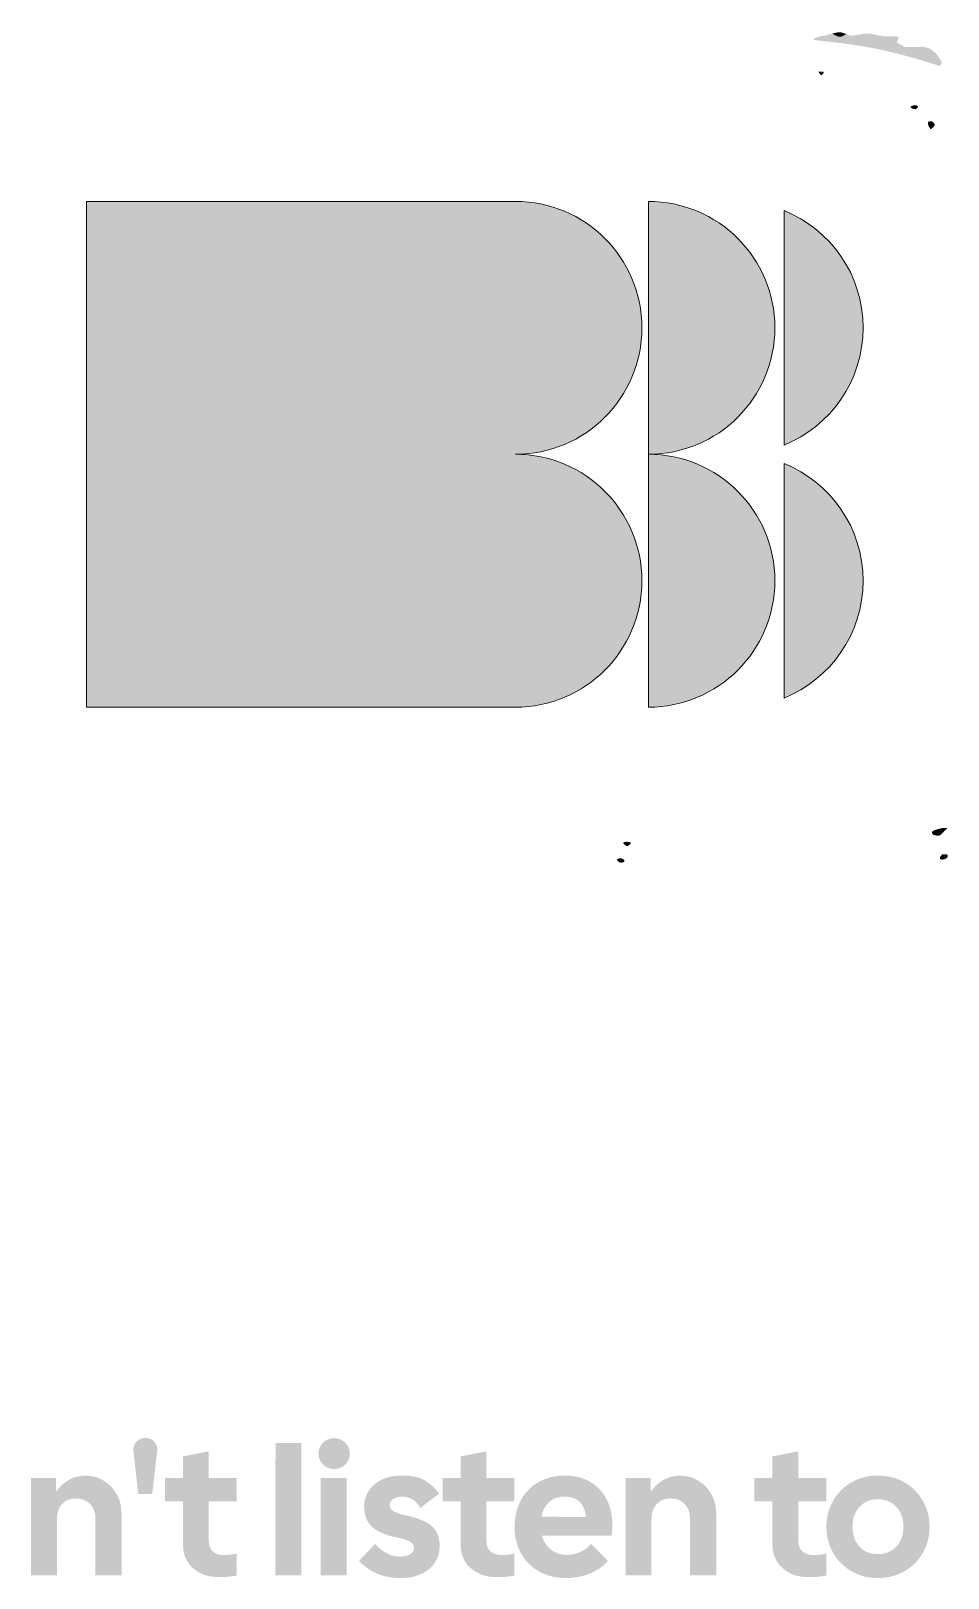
# Model space of a CAD drawing. Header units: millimetres. Extents: x 1807 to 1938, y 68 to 154.
# Drawn here: x 1844.3 to 1892.1, y 68.3 to 148.9 of the extents above; entities that cross this region are included whole.
import ezdxf

# ---------------------------------------------------------------- set-up
doc = ezdxf.new("R2010")
doc.units = ezdxf.units.MM

msp = doc.modelspace()

# ---------------------------------------------------------------- hatches: boundary and pattern name
at = {"true_color": 0x080808, "transparency": 33554687}
h = msp.add_hatch(color=18, dxfattribs=at)
edge = h.paths.add_edge_path(flags=0)
edge.add_spline(control_points=[(1886.052, 148.79), (1886.398, 148.581), (1886.435, 148.56), (1886.775, 148.762), (1887.083, 148.627), (1887.078, 148.681), (1887.404, 148.726), (1887.466, 148.574), (1887.423, 148.546), (1887.599, 148.486), (1887.599, 148.486), (1887.81, 148.448), (1887.81, 148.448), (1888.842, 148.244), (1888.893, 148.02), (1889.396, 148.331), (1889.621, 148.204), (1889.6, 148.209), (1889.842, 148.095), (1890.119, 147.601), (1891.209, 147.703), (1891.422, 147.777), (1891.553, 147.652), (1891.532, 147.652), (1891.736, 147.34), (1891.736, 147.34), (1891.746, 147.232), (1891.746, 147.232), (1891.746, 147.232), (1891.642, 147.099), (1891.642, 147.099), (1888.225, 148.212), (1886.79, 148.238), (1885.057, 148.461), (1885.057, 148.461), (1885.185, 148.577), (1885.185, 148.577), (1885.185, 148.577), (1885.314, 148.595), (1885.314, 148.595), (1885.314, 148.595), (1885.443, 148.659), (1885.443, 148.659), (1885.443, 148.659), (1885.572, 148.653), (1885.572, 148.653), (1886.017, 148.78), (1886.016, 148.775), (1886.052, 148.79)], knot_values=[0, 0, 0, 0, 1, 1, 1, 2, 2, 2, 3, 3, 3, 4, 4, 4, 5, 5, 5, 6, 6, 6, 7, 7, 7, 8, 8, 8, 9, 9, 9, 10, 10, 10, 11, 11, 11, 12, 12, 12, 13, 13, 13, 14, 14, 14, 15, 15, 15, 16, 16, 16, 16], degree=3, periodic=1)
h = msp.add_hatch(color=18, dxfattribs=at)
edge = h.paths.add_edge_path(flags=0)
edge.add_spline(control_points=[(1886.052, 148.79), (1886.516, 148.906), (1886.513, 148.853), (1886.775, 148.762), (1886.435, 148.56), (1886.398, 148.581), (1886.052, 148.79)], knot_values=[0, 0, 0, 0, 1, 1, 1, 2, 2, 2, 2], degree=3, periodic=1)
h = msp.add_hatch(color=18, dxfattribs=at)
edge = h.paths.add_edge_path(flags=0)
edge.add_spline(control_points=[(1887.404, 148.726), (1888.282, 148.925), (1888.273, 148.578), (1889.194, 148.645), (1889.527, 148.669), (1889.577, 148.561), (1889.396, 148.331), (1888.893, 148.02), (1888.842, 148.244), (1887.81, 148.448), (1887.81, 148.448), (1887.599, 148.486), (1887.599, 148.486), (1887.423, 148.546), (1887.466, 148.574), (1887.404, 148.726)], knot_values=[0, 0, 0, 0, 1, 1, 1, 2, 2, 2, 3, 3, 3, 4, 4, 4, 5, 5, 5, 5], degree=3, periodic=1)
h = msp.add_hatch(color=18, dxfattribs=at)
edge = h.paths.add_edge_path(flags=0)
edge.add_spline(control_points=[(1889.842, 148.095), (1890.802, 148.071), (1890.952, 148.209), (1891.422, 147.777), (1891.209, 147.703), (1890.119, 147.601), (1889.842, 148.095)], knot_values=[0, 0, 0, 0, 1, 1, 1, 2, 2, 2, 2], degree=3, periodic=1)
h = msp.add_hatch(color=18, dxfattribs=at)
edge = h.paths.add_edge_path(flags=0)
edge.add_spline(control_points=[(1885.332, 146.797), (1885.538, 146.799), (1885.68, 146.848), (1885.573, 146.695), (1885.468, 146.543), (1885.436, 146.645), (1885.332, 146.797)], knot_values=[0, 0, 0, 0, 1, 1, 1, 2, 2, 2, 2], degree=3, periodic=1)
h = msp.add_hatch(color=18, dxfattribs=at)
edge = h.paths.add_edge_path(flags=0)
edge.add_spline(control_points=[(1890.381, 144.832), (1889.79, 144.986), (1890.399, 145.093), (1890.465, 145.042), (1890.592, 144.942), (1890.49, 144.95), (1890.381, 144.832)], knot_values=[0, 0, 0, 0, 1, 1, 1, 2, 2, 2, 2], degree=3, periodic=1)
h = msp.add_hatch(color=18, dxfattribs=at)
edge = h.paths.add_edge_path(flags=0)
edge.add_spline(control_points=[(1891.167, 143.806), (1890.816, 144.317), (1891.239, 144.226), (1891.269, 144.205), (1891.564, 144), (1891.201, 143.823), (1891.167, 143.806)], knot_values=[0, 0, 0, 0, 1, 1, 1, 2, 2, 2, 2], degree=3, periodic=1)
at = {"true_color": 0x000000, "transparency": 33554687}
h = msp.add_hatch(color=18, dxfattribs=at)
edge = h.paths.add_edge_path(flags=0)
edge.add_spline(control_points=[(1876.474, 126.875), (1880.109, 126.875), (1883.061, 123.923), (1883.061, 120.288), (1883.061, 116.652), (1880.109, 113.701), (1876.474, 113.701), (1876.474, 113.701), (1876.474, 126.875), (1876.474, 126.875)], knot_values=[0, 0, 0, 0, 1, 1, 1, 2, 2, 2, 3, 3, 3, 3], degree=3, periodic=1)
edge = h.paths.add_edge_path(flags=0)
edge.add_spline(control_points=[(1876.474, 126.875), (1876.474, 126.875), (1876.474, 140.049), (1876.474, 140.049), (1880.109, 140.049), (1883.061, 137.097), (1883.061, 133.462), (1883.061, 129.826), (1880.109, 126.875), (1876.474, 126.875)], knot_values=[0, 0, 0, 0, 1, 1, 1, 2, 2, 2, 3, 3, 3, 3], degree=3, periodic=1)
edge = h.paths.add_edge_path(flags=0)
edge.add_spline(control_points=[(1883.537, 126.397), (1885.953, 125.421), (1887.659, 123.052), (1887.659, 120.288), (1887.659, 117.524), (1885.953, 115.155), (1883.537, 114.178), (1883.537, 114.178), (1883.537, 126.397), (1883.537, 126.397)], knot_values=[0, 0, 0, 0, 1, 1, 1, 2, 2, 2, 3, 3, 3, 3], degree=3, periodic=1)
edge = h.paths.add_edge_path(flags=0)
edge.add_spline(control_points=[(1883.537, 139.572), (1885.953, 138.595), (1887.659, 136.226), (1887.659, 133.462), (1887.659, 130.698), (1885.953, 128.329), (1883.537, 127.352), (1883.537, 127.352), (1883.537, 139.572), (1883.537, 139.572)], knot_values=[0, 0, 0, 0, 1, 1, 1, 2, 2, 2, 3, 3, 3, 3], degree=3, periodic=1)
edge = h.paths.add_edge_path(flags=0)
edge.add_spline(control_points=[(1869.549, 113.701), (1869.549, 113.701), (1847.203, 113.701), (1847.203, 113.701), (1847.203, 113.701), (1847.203, 140.049), (1847.203, 140.049), (1847.203, 140.049), (1869.549, 140.049), (1869.549, 140.049), (1873.185, 140.049), (1876.136, 137.097), (1876.136, 133.462), (1876.136, 129.826), (1873.185, 126.875), (1869.549, 126.875), (1873.185, 126.875), (1876.136, 123.923), (1876.136, 120.288), (1876.136, 116.652), (1873.185, 113.701), (1869.549, 113.701)], knot_values=[0, 0, 0, 0, 1, 1, 1, 2, 2, 2, 3, 3, 3, 4, 4, 4, 5, 5, 5, 6, 6, 6, 7, 7, 7, 7], degree=3, periodic=1)
at = {"true_color": 0x080808, "transparency": 33554687}
h = msp.add_hatch(color=18, dxfattribs=at)
edge = h.paths.add_edge_path(flags=0)
edge.add_spline(control_points=[(1892.045, 107.392), (1891.69, 107.098), (1891.757, 106.962), (1891.402, 107.026), (1891.179, 107.067), (1891.232, 107.237), (1891.302, 107.264), (1891.845, 107.472), (1891.99, 107.414), (1892.045, 107.392)], knot_values=[0, 0, 0, 0, 1, 1, 1, 2, 2, 2, 3, 3, 3, 3], degree=3, periodic=1)
h = msp.add_hatch(color=18, dxfattribs=at)
edge = h.paths.add_edge_path(flags=0)
edge.add_spline(control_points=[(1875.366, 106.458), (1874.929, 106.689), (1875.344, 106.692), (1875.367, 106.691), (1875.795, 106.68), (1875.385, 106.468), (1875.366, 106.458)], knot_values=[0, 0, 0, 0, 1, 1, 1, 2, 2, 2, 2], degree=3, periodic=1)
h = msp.add_hatch(color=18, dxfattribs=at)
edge = h.paths.add_edge_path(flags=0)
edge.add_spline(control_points=[(1874.987, 105.603), (1874.828, 105.725), (1874.755, 105.787), (1874.962, 105.832), (1875.159, 105.874), (1875.435, 105.598), (1874.987, 105.603)], knot_values=[0, 0, 0, 0, 1, 1, 1, 2, 2, 2, 2], degree=3, periodic=1)
h = msp.add_hatch(color=18, dxfattribs=at)
edge = h.paths.add_edge_path(flags=0)
edge.add_spline(control_points=[(1891.775, 106.044), (1891.978, 106.015), (1892.081, 106.094), (1892.063, 105.908), (1892.05, 105.768), (1891.382, 105.615), (1891.775, 106.044)], knot_values=[0, 0, 0, 0, 1, 1, 1, 2, 2, 2, 2], degree=3, periodic=1)
at = {"true_color": 0x000000, "transparency": 33554687}
h = msp.add_hatch(color=18, dxfattribs=at)
edge = h.paths.add_edge_path(flags=0)
edge.add_spline(control_points=[(1849.655, 74.937), (1849.629, 75.135), (1849.68, 75.302), (1849.808, 75.439), (1849.935, 75.576), (1850.092, 75.645), (1850.277, 75.645), (1850.462, 75.645), (1850.617, 75.576), (1850.741, 75.439), (1850.865, 75.302), (1850.915, 75.135), (1850.889, 74.937), (1850.889, 74.937), (1850.631, 72.726), (1850.631, 72.726), (1850.631, 72.726), (1849.903, 72.726), (1849.903, 72.726), (1849.903, 72.726), (1849.655, 74.937), (1849.655, 74.937)], knot_values=[0, 0, 0, 0, 1, 1, 1, 2, 2, 2, 3, 3, 3, 4, 4, 4, 5, 5, 5, 6, 6, 6, 7, 7, 7, 7], degree=3, periodic=1)
h = msp.add_hatch(color=18, dxfattribs=at)
edge = h.paths.add_edge_path(flags=0)
edge.add_spline(control_points=[(1852.229, 72.343), (1852.229, 72.343), (1851.291, 72.343), (1851.291, 72.343), (1851.291, 72.343), (1851.291, 73.549), (1851.291, 73.549), (1851.291, 73.549), (1852.229, 73.549), (1852.229, 73.549), (1852.229, 73.549), (1852.229, 74.678), (1852.229, 74.678), (1852.229, 74.678), (1853.579, 74.946), (1853.579, 74.946), (1853.579, 74.946), (1853.579, 73.549), (1853.579, 73.549), (1853.579, 73.549), (1855.034, 73.549), (1855.034, 73.549), (1855.034, 73.549), (1855.034, 72.343), (1855.034, 72.343), (1855.034, 72.343), (1853.579, 72.343), (1853.579, 72.343), (1853.579, 72.343), (1853.579, 70.266), (1853.579, 70.266), (1853.579, 70.024), (1853.652, 69.842), (1853.799, 69.721), (1853.946, 69.599), (1854.121, 69.539), (1854.325, 69.539), (1854.619, 69.539), (1854.855, 69.567), (1855.034, 69.625), (1855.034, 69.625), (1855.034, 68.476), (1855.034, 68.476), (1854.868, 68.444), (1854.722, 68.422), (1854.598, 68.409), (1854.474, 68.397), (1854.313, 68.39), (1854.115, 68.39), (1853.56, 68.39), (1853.107, 68.546), (1852.756, 68.859), (1852.405, 69.172), (1852.229, 69.59), (1852.229, 70.113), (1852.229, 70.113), (1852.229, 72.343), (1852.229, 72.343)], knot_values=[0, 0, 0, 0, 1, 1, 1, 2, 2, 2, 3, 3, 3, 4, 4, 4, 5, 5, 5, 6, 6, 6, 7, 7, 7, 8, 8, 8, 9, 9, 9, 10, 10, 10, 11, 11, 11, 12, 12, 12, 13, 13, 13, 14, 14, 14, 15, 15, 15, 16, 16, 16, 17, 17, 17, 18, 18, 18, 19, 19, 19, 19], degree=3, periodic=1)
msp.add_hatch(color=18, dxfattribs=at).paths.add_polyline_path([(1858.393, 68.476), (1857.043, 68.476), (1857.043, 69.596), (1857.053, 75.377), (1858.403, 75.377)], flags=0)
h = msp.add_hatch(color=18, dxfattribs=at)
h.paths.add_polyline_path([(1859.407, 73.549), (1860.757, 73.549), (1860.757, 68.476), (1859.407, 68.476)], flags=0)
edge = h.paths.add_edge_path(flags=0)
edge.add_spline(control_points=[(1860.106, 74.027), (1859.874, 74.027), (1859.68, 74.106), (1859.525, 74.262), (1859.37, 74.418), (1859.293, 74.607), (1859.293, 74.827), (1859.293, 75.047), (1859.37, 75.235), (1859.525, 75.391), (1859.68, 75.548), (1859.874, 75.626), (1860.106, 75.626), (1860.337, 75.626), (1860.53, 75.548), (1860.686, 75.391), (1860.842, 75.235), (1860.92, 75.047), (1860.92, 74.827), (1860.92, 74.607), (1860.843, 74.418), (1860.69, 74.262), (1860.537, 74.106), (1860.342, 74.027), (1860.106, 74.027)], knot_values=[0, 0, 0, 0, 1, 1, 1, 2, 2, 2, 3, 3, 3, 4, 4, 4, 5, 5, 5, 6, 6, 6, 7, 7, 7, 8, 8, 8, 8], degree=3, periodic=1)
h = msp.add_hatch(color=18, dxfattribs=at)
edge = h.paths.add_edge_path(flags=0)
edge.add_spline(control_points=[(1866.691, 72.343), (1866.691, 72.343), (1865.753, 72.343), (1865.753, 72.343), (1865.753, 72.343), (1865.753, 73.549), (1865.753, 73.549), (1865.753, 73.549), (1866.691, 73.549), (1866.691, 73.549), (1866.691, 73.549), (1866.691, 74.678), (1866.691, 74.678), (1866.691, 74.678), (1868.04, 74.946), (1868.04, 74.946), (1868.04, 74.946), (1868.04, 73.549), (1868.04, 73.549), (1868.04, 73.549), (1869.495, 73.549), (1869.495, 73.549), (1869.495, 73.549), (1869.495, 72.343), (1869.495, 72.343), (1869.495, 72.343), (1868.04, 72.343), (1868.04, 72.343), (1868.04, 72.343), (1868.04, 70.266), (1868.04, 70.266), (1868.04, 70.024), (1868.114, 69.842), (1868.261, 69.721), (1868.407, 69.599), (1868.583, 69.539), (1868.787, 69.539), (1869.081, 69.539), (1869.317, 69.567), (1869.495, 69.625), (1869.495, 69.625), (1869.495, 68.476), (1869.495, 68.476), (1869.329, 68.444), (1869.184, 68.422), (1869.06, 68.409), (1868.935, 68.397), (1868.774, 68.39), (1868.576, 68.39), (1868.021, 68.39), (1867.568, 68.546), (1867.217, 68.859), (1866.866, 69.172), (1866.691, 69.59), (1866.691, 70.113), (1866.691, 70.113), (1866.691, 72.343), (1866.691, 72.343)], knot_values=[0, 0, 0, 0, 1, 1, 1, 2, 2, 2, 3, 3, 3, 4, 4, 4, 5, 5, 5, 6, 6, 6, 7, 7, 7, 8, 8, 8, 9, 9, 9, 10, 10, 10, 11, 11, 11, 12, 12, 12, 13, 13, 13, 14, 14, 14, 15, 15, 15, 16, 16, 16, 17, 17, 17, 18, 18, 18, 19, 19, 19, 19], degree=3, periodic=1)
h = msp.add_hatch(color=18, dxfattribs=at)
edge = h.paths.add_edge_path(flags=0)
edge.add_spline(control_points=[(1882.933, 72.343), (1882.933, 72.343), (1881.995, 72.343), (1881.995, 72.343), (1881.995, 72.343), (1881.995, 73.549), (1881.995, 73.549), (1881.995, 73.549), (1882.933, 73.549), (1882.933, 73.549), (1882.933, 73.549), (1882.933, 74.678), (1882.933, 74.678), (1882.933, 74.678), (1884.282, 74.946), (1884.282, 74.946), (1884.282, 74.946), (1884.282, 73.549), (1884.282, 73.549), (1884.282, 73.549), (1885.737, 73.549), (1885.737, 73.549), (1885.737, 73.549), (1885.737, 72.343), (1885.737, 72.343), (1885.737, 72.343), (1884.282, 72.343), (1884.282, 72.343), (1884.282, 72.343), (1884.282, 70.266), (1884.282, 70.266), (1884.282, 70.024), (1884.356, 69.842), (1884.503, 69.721), (1884.649, 69.599), (1884.825, 69.539), (1885.029, 69.539), (1885.322, 69.539), (1885.559, 69.567), (1885.737, 69.625), (1885.737, 69.625), (1885.737, 68.476), (1885.737, 68.476), (1885.571, 68.444), (1885.426, 68.422), (1885.302, 68.409), (1885.177, 68.397), (1885.016, 68.39), (1884.818, 68.39), (1884.263, 68.39), (1883.81, 68.546), (1883.459, 68.859), (1883.108, 69.172), (1882.933, 69.59), (1882.933, 70.113), (1882.933, 70.113), (1882.933, 72.343), (1882.933, 72.343)], knot_values=[0, 0, 0, 0, 1, 1, 1, 2, 2, 2, 3, 3, 3, 4, 4, 4, 5, 5, 5, 6, 6, 6, 7, 7, 7, 8, 8, 8, 9, 9, 9, 10, 10, 10, 11, 11, 11, 12, 12, 12, 13, 13, 13, 14, 14, 14, 15, 15, 15, 16, 16, 16, 17, 17, 17, 18, 18, 18, 19, 19, 19, 19], degree=3, periodic=1)
h = msp.add_hatch(color=18, dxfattribs=at)
edge = h.paths.add_edge_path(flags=0)
edge.add_spline(control_points=[(1844.314, 73.549), (1844.314, 73.549), (1845.625, 73.549), (1845.625, 73.549), (1845.625, 73.549), (1845.625, 72.898), (1845.625, 72.898), (1845.625, 72.898), (1845.683, 72.898), (1845.683, 72.898), (1845.823, 73.115), (1846.022, 73.298), (1846.281, 73.448), (1846.539, 73.598), (1846.844, 73.673), (1847.195, 73.673), (1847.52, 73.673), (1847.823, 73.587), (1848.104, 73.415), (1848.385, 73.243), (1848.61, 73.008), (1848.779, 72.711), (1848.948, 72.415), (1849.033, 72.085), (1849.033, 71.721), (1849.033, 71.721), (1849.033, 68.476), (1849.033, 68.476), (1849.033, 68.476), (1847.673, 68.476), (1847.673, 68.476), (1847.673, 68.476), (1847.673, 71.395), (1847.673, 71.395), (1847.673, 71.734), (1847.581, 72), (1847.396, 72.195), (1847.211, 72.389), (1846.962, 72.487), (1846.649, 72.487), (1846.349, 72.487), (1846.11, 72.388), (1845.932, 72.19), (1845.753, 71.992), (1845.664, 71.727), (1845.664, 71.395), (1845.664, 71.395), (1845.664, 68.476), (1845.664, 68.476), (1845.664, 68.476), (1844.314, 68.476), (1844.314, 68.476), (1844.314, 68.476), (1844.314, 73.549), (1844.314, 73.549)], knot_values=[0, 0, 0, 0, 1, 1, 1, 2, 2, 2, 3, 3, 3, 4, 4, 4, 5, 5, 5, 6, 6, 6, 7, 7, 7, 8, 8, 8, 9, 9, 9, 10, 10, 10, 11, 11, 11, 12, 12, 12, 13, 13, 13, 14, 14, 14, 15, 15, 15, 16, 16, 16, 17, 17, 17, 18, 18, 18, 18], degree=3, periodic=1)
h = msp.add_hatch(color=18, dxfattribs=at)
edge = h.paths.add_edge_path(flags=0)
edge.add_spline(control_points=[(1863.59, 68.342), (1863.124, 68.342), (1862.719, 68.414), (1862.374, 68.558), (1862.03, 68.701), (1861.701, 68.926), (1861.389, 69.232), (1861.389, 69.232), (1862.24, 70.113), (1862.24, 70.113), (1862.451, 69.896), (1862.658, 69.733), (1862.863, 69.625), (1863.067, 69.516), (1863.293, 69.462), (1863.542, 69.462), (1863.765, 69.462), (1863.941, 69.502), (1864.069, 69.582), (1864.196, 69.662), (1864.26, 69.772), (1864.26, 69.912), (1864.26, 70.052), (1864.195, 70.161), (1864.064, 70.237), (1863.933, 70.314), (1863.702, 70.387), (1863.37, 70.457), (1862.796, 70.566), (1862.368, 70.748), (1862.087, 71.003), (1861.807, 71.258), (1861.666, 71.619), (1861.666, 72.085), (1861.666, 72.365), (1861.744, 72.629), (1861.901, 72.874), (1862.057, 73.12), (1862.284, 73.316), (1862.58, 73.463), (1862.877, 73.61), (1863.229, 73.683), (1863.638, 73.683), (1864.116, 73.683), (1864.494, 73.608), (1864.772, 73.458), (1865.05, 73.308), (1865.319, 73.074), (1865.581, 72.755), (1865.581, 72.755), (1864.604, 71.998), (1864.604, 71.998), (1864.464, 72.209), (1864.319, 72.359), (1864.169, 72.448), (1864.019, 72.538), (1863.842, 72.582), (1863.638, 72.582), (1863.446, 72.582), (1863.292, 72.538), (1863.174, 72.448), (1863.056, 72.359), (1862.997, 72.254), (1862.997, 72.132), (1862.997, 72.011), (1863.056, 71.914), (1863.174, 71.84), (1863.292, 71.767), (1863.482, 71.699), (1863.743, 71.635), (1864.196, 71.533), (1864.555, 71.418), (1864.82, 71.29), (1865.085, 71.163), (1865.281, 70.998), (1865.408, 70.797), (1865.536, 70.596), (1865.6, 70.336), (1865.6, 70.017), (1865.6, 69.685), (1865.515, 69.394), (1865.346, 69.141), (1865.177, 68.889), (1864.939, 68.693), (1864.633, 68.553), (1864.327, 68.412), (1863.979, 68.342), (1863.59, 68.342)], knot_values=[0, 0, 0, 0, 1, 1, 1, 2, 2, 2, 3, 3, 3, 4, 4, 4, 5, 5, 5, 6, 6, 6, 7, 7, 7, 8, 8, 8, 9, 9, 9, 10, 10, 10, 11, 11, 11, 12, 12, 12, 13, 13, 13, 14, 14, 14, 15, 15, 15, 16, 16, 16, 17, 17, 17, 18, 18, 18, 19, 19, 19, 20, 20, 20, 21, 21, 21, 22, 22, 22, 23, 23, 23, 24, 24, 24, 25, 25, 25, 26, 26, 26, 27, 27, 27, 28, 28, 28, 29, 29, 29, 29], degree=3, periodic=1)
h = msp.add_hatch(color=18, dxfattribs=at)
edge = h.paths.add_edge_path(flags=0)
edge.add_spline(control_points=[(1870.926, 70.544), (1870.958, 70.436), (1871.001, 70.333), (1871.055, 70.233), (1871.164, 70.032), (1871.317, 69.867), (1871.515, 69.74), (1871.713, 69.612), (1871.952, 69.548), (1872.233, 69.548), (1872.481, 69.548), (1872.717, 69.601), (1872.941, 69.706), (1873.164, 69.811), (1873.343, 69.953), (1873.477, 70.132), (1873.477, 70.132), (1874.367, 69.232), (1874.367, 69.232), (1874.137, 68.971), (1873.831, 68.757), (1873.448, 68.591), (1873.065, 68.425), (1872.647, 68.342), (1872.194, 68.342), (1871.665, 68.342), (1871.196, 68.456), (1870.787, 68.682), (1870.379, 68.909), (1870.063, 69.223), (1869.84, 69.625), (1869.616, 70.027), (1869.505, 70.477), (1869.505, 70.974), (1869.505, 71.529), (1869.618, 72.011), (1869.845, 72.42), (1870.071, 72.828), (1870.384, 73.141), (1870.783, 73.357), (1871.181, 73.574), (1871.63, 73.683), (1872.127, 73.683), (1872.619, 73.683), (1873.051, 73.576), (1873.424, 73.362), (1873.797, 73.149), (1874.086, 72.847), (1874.29, 72.458), (1874.495, 72.069), (1874.597, 71.619), (1874.597, 71.108), (1874.597, 70.936), (1874.584, 70.748), (1874.558, 70.544), (1874.558, 70.544), (1870.926, 70.544), (1870.926, 70.544)], knot_values=[0, 0, 0, 0, 1, 1, 1, 2, 2, 2, 3, 3, 3, 4, 4, 4, 5, 5, 5, 6, 6, 6, 7, 7, 7, 8, 8, 8, 9, 9, 9, 10, 10, 10, 11, 11, 11, 12, 12, 12, 13, 13, 13, 14, 14, 14, 15, 15, 15, 16, 16, 16, 17, 17, 17, 18, 18, 18, 19, 19, 19, 19], degree=3, periodic=1)
edge = h.paths.add_edge_path(flags=0)
edge.add_spline(control_points=[(1870.903, 71.541), (1870.903, 71.541), (1873.224, 71.515), (1873.224, 71.515), (1873.193, 71.806), (1873.111, 72.038), (1872.979, 72.214), (1872.794, 72.459), (1872.504, 72.582), (1872.108, 72.582), (1871.725, 72.582), (1871.422, 72.453), (1871.199, 72.195), (1871.052, 72.024), (1870.953, 71.806), (1870.903, 71.541)], knot_values=[0, 0, 0, 0, 1, 1, 1, 2, 2, 2, 3, 3, 3, 4, 4, 4, 5, 5, 5, 5], degree=3, periodic=1)
h = msp.add_hatch(color=18, dxfattribs=at)
edge = h.paths.add_edge_path(flags=0)
edge.add_spline(control_points=[(1875.286, 73.549), (1875.286, 73.549), (1876.597, 73.549), (1876.597, 73.549), (1876.597, 73.549), (1876.597, 72.898), (1876.597, 72.898), (1876.597, 72.898), (1876.654, 72.898), (1876.654, 72.898), (1876.795, 73.115), (1876.994, 73.298), (1877.253, 73.448), (1877.511, 73.598), (1877.816, 73.673), (1878.167, 73.673), (1878.492, 73.673), (1878.795, 73.587), (1879.076, 73.415), (1879.357, 73.243), (1879.581, 73.008), (1879.751, 72.711), (1879.92, 72.415), (1880.004, 72.085), (1880.004, 71.721), (1880.004, 71.721), (1880.004, 68.476), (1880.004, 68.476), (1880.004, 68.476), (1878.645, 68.476), (1878.645, 68.476), (1878.645, 68.476), (1878.645, 71.395), (1878.645, 71.395), (1878.645, 71.734), (1878.553, 72), (1878.368, 72.195), (1878.183, 72.389), (1877.934, 72.487), (1877.621, 72.487), (1877.321, 72.487), (1877.082, 72.388), (1876.903, 72.19), (1876.725, 71.992), (1876.635, 71.727), (1876.635, 71.395), (1876.635, 71.395), (1876.635, 68.476), (1876.635, 68.476), (1876.635, 68.476), (1875.286, 68.476), (1875.286, 68.476), (1875.286, 68.476), (1875.286, 73.549), (1875.286, 73.549)], knot_values=[0, 0, 0, 0, 1, 1, 1, 2, 2, 2, 3, 3, 3, 4, 4, 4, 5, 5, 5, 6, 6, 6, 7, 7, 7, 8, 8, 8, 9, 9, 9, 10, 10, 10, 11, 11, 11, 12, 12, 12, 13, 13, 13, 14, 14, 14, 15, 15, 15, 16, 16, 16, 17, 17, 17, 18, 18, 18, 18], degree=3, periodic=1)
h = msp.add_hatch(color=18, dxfattribs=at)
edge = h.paths.add_edge_path(flags=0)
edge.add_spline(control_points=[(1888.427, 68.342), (1887.923, 68.342), (1887.466, 68.459), (1887.058, 68.692), (1886.65, 68.925), (1886.329, 69.245), (1886.096, 69.654), (1885.863, 70.062), (1885.747, 70.515), (1885.747, 71.013), (1885.747, 71.51), (1885.863, 71.963), (1886.096, 72.372), (1886.329, 72.78), (1886.65, 73.101), (1887.058, 73.334), (1887.466, 73.566), (1887.923, 73.683), (1888.427, 73.683), (1888.931, 73.683), (1889.389, 73.566), (1889.8, 73.334), (1890.212, 73.101), (1890.534, 72.78), (1890.767, 72.372), (1891, 71.963), (1891.116, 71.51), (1891.116, 71.013), (1891.116, 70.515), (1891, 70.062), (1890.767, 69.654), (1890.534, 69.245), (1890.212, 68.925), (1889.8, 68.692), (1889.389, 68.459), (1888.931, 68.342), (1888.427, 68.342)], knot_values=[0, 0, 0, 0, 1, 1, 1, 2, 2, 2, 3, 3, 3, 4, 4, 4, 5, 5, 5, 6, 6, 6, 7, 7, 7, 8, 8, 8, 9, 9, 9, 10, 10, 10, 11, 11, 11, 12, 12, 12, 12], degree=3, periodic=1)
edge = h.paths.add_edge_path(flags=0)
edge.add_spline(control_points=[(1888.427, 69.587), (1888.682, 69.587), (1888.91, 69.644), (1889.111, 69.759), (1889.312, 69.874), (1889.47, 70.04), (1889.585, 70.257), (1889.7, 70.473), (1889.757, 70.725), (1889.757, 71.013), (1889.757, 71.3), (1889.7, 71.552), (1889.585, 71.769), (1889.47, 71.986), (1889.312, 72.153), (1889.111, 72.271), (1888.91, 72.389), (1888.682, 72.448), (1888.427, 72.448), (1888.044, 72.448), (1887.728, 72.317), (1887.479, 72.056), (1887.23, 71.794), (1887.106, 71.446), (1887.106, 71.013), (1887.106, 70.725), (1887.163, 70.473), (1887.278, 70.257), (1887.393, 70.04), (1887.549, 69.874), (1887.747, 69.759), (1887.945, 69.644), (1888.171, 69.587), (1888.427, 69.587)], knot_values=[0, 0, 0, 0, 1, 1, 1, 2, 2, 2, 3, 3, 3, 4, 4, 4, 5, 5, 5, 6, 6, 6, 7, 7, 7, 8, 8, 8, 9, 9, 9, 10, 10, 10, 11, 11, 11, 11], degree=3, periodic=1)

# ---------------------------------------------------------------- linework, layer by layer
at = {"color": 18, "linetype": 'Continuous', "lineweight": 5, "true_color": 0x000000}
for points, knots in [([(1869.549, 113.701), (1869.549, 113.701), (1847.203, 113.701), (1847.203, 113.701), (1847.203, 113.701), (1847.203, 140.049), (1847.203, 140.049), (1847.203, 140.049), (1869.549, 140.049), (1869.549, 140.049), (1873.185, 140.049), (1876.136, 137.097), (1876.136, 133.462), (1876.136, 129.826), (1873.185, 126.875), (1869.549, 126.875), (1873.185, 126.875), (1876.136, 123.923), (1876.136, 120.288), (1876.136, 116.652), (1873.185, 113.701), (1869.549, 113.701)], [0, 0, 0, 0, 1, 1, 1, 2, 2, 2, 3, 3, 3, 4, 4, 4, 5, 5, 5, 6, 6, 6, 7, 7, 7, 7]), ([(1876.474, 126.875), (1876.474, 126.875), (1876.474, 140.049), (1876.474, 140.049), (1880.109, 140.049), (1883.061, 137.097), (1883.061, 133.462), (1883.061, 129.826), (1880.109, 126.875), (1876.474, 126.875)], [0, 0, 0, 0, 1, 1, 1, 2, 2, 2, 3, 3, 3, 3]), ([(1883.537, 139.572), (1885.953, 138.595), (1887.659, 136.226), (1887.659, 133.462), (1887.659, 130.698), (1885.953, 128.329), (1883.537, 127.352), (1883.537, 127.352), (1883.537, 139.572), (1883.537, 139.572)], [0, 0, 0, 0, 1, 1, 1, 2, 2, 2, 3, 3, 3, 3]), ([(1876.474, 126.875), (1880.109, 126.875), (1883.061, 123.923), (1883.061, 120.288), (1883.061, 116.652), (1880.109, 113.701), (1876.474, 113.701), (1876.474, 113.701), (1876.474, 126.875), (1876.474, 126.875)], [0, 0, 0, 0, 1, 1, 1, 2, 2, 2, 3, 3, 3, 3]), ([(1883.537, 126.397), (1885.953, 125.421), (1887.659, 123.052), (1887.659, 120.288), (1887.659, 117.524), (1885.953, 115.155), (1883.537, 114.178), (1883.537, 114.178), (1883.537, 126.397), (1883.537, 126.397)], [0, 0, 0, 0, 1, 1, 1, 2, 2, 2, 3, 3, 3, 3])]:
    msp.add_open_spline(points, degree=3, knots=knots, dxfattribs=at)

doc.saveas('drawing.dxf')
